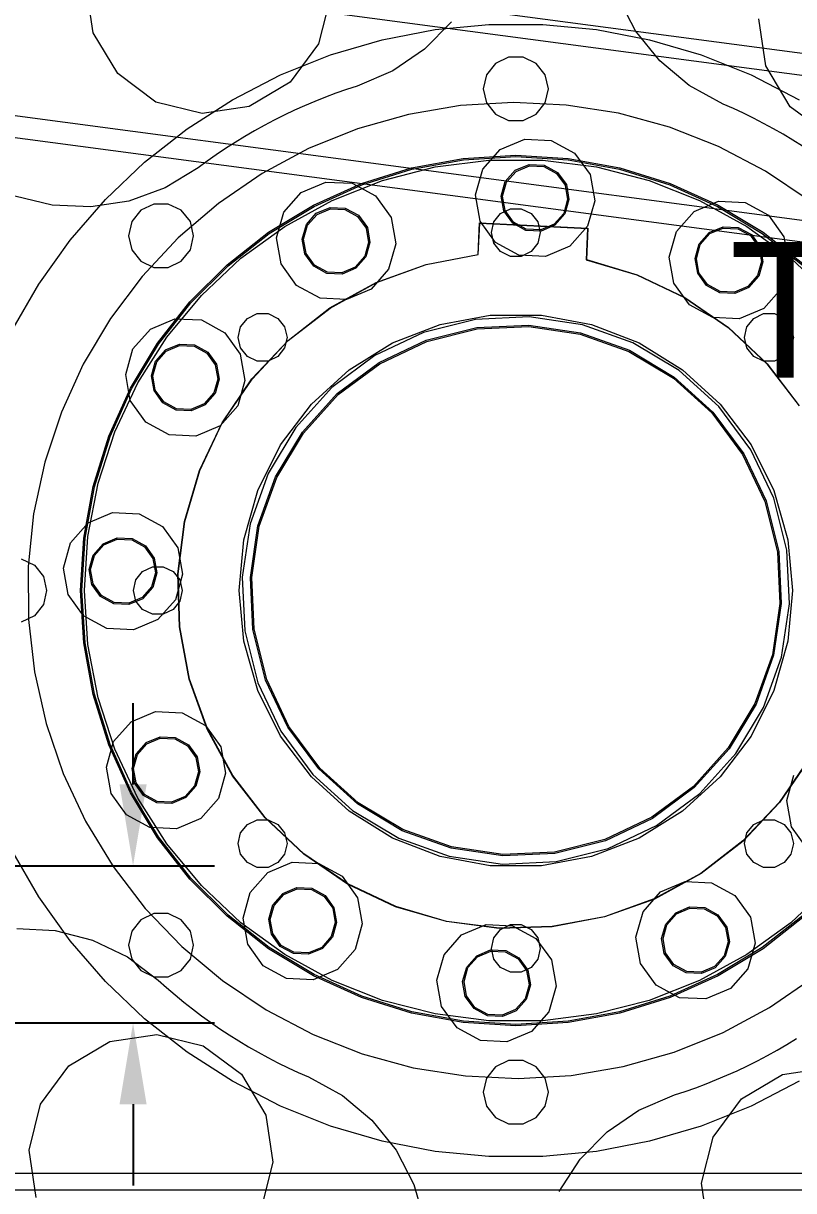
# Model space of a CAD drawing. Header units: millimetres. Extents: x -191664 to 191490, y -197311 to 10263.
# Drawn here: x 1318.4 to 1602.4, y -183986.3 to -183555.8 of the extents above; entities that cross this region are included whole.
import ezdxf

# ---------------------------------------------------------------- set-up
doc = ezdxf.new("R2010")
doc.units = ezdxf.units.MM
doc.layers.add('R15_COTAS_TRANSPORTE_P', color=1, linetype='Continuous', lineweight=0)
doc.layers.add('R15_PRENSA_RECEPCION_P', color=2, linetype='Continuous', lineweight=0)
doc.dimstyles.new('PLANTA_20', dxfattribs={"dimtxt": 50, "dimasz": 30, "dimexe": 30, "dimexo": 16, "dimgap": 20, "dimtad": 1, "dimtih": 1, "dimtoh": 1, "dimdec": 1, "dimzin": 0, "dimdsep": 46, "dimcen": 0.09, "dimadec": 0, "dimazin": 0, "dimtfac": 1, "dimtdec": 4, "dimtofl": 0, "dimtmove": 0, "dimatfit": 3, "dimfxl": 1, "dimtolj": 1, "dimtzin": 0, "dimarcsym": 0})

# ---------------------------------------------------------------- blocks, each defined once
blk = doc.blocks.new('*D129')
at = {"layer": 'Defpoints', "color": 0, "transparency": 16777216}
for p in [(1078.88, -183866.52), (1078.88, -183924.48), (1358.88, -183924.48)]:
    blk.add_point(p, dxfattribs=at)
at = {"layer": 'R15_COTAS_TRANSPORTE_P', "color": 0, "lineweight": -2, "transparency": 16777216}
for p, q in [((1358.88, -183836.52), (1358.88, -183806.52)), ((1094.88, -183866.52), (1388.88, -183866.52)), ((1094.88, -183924.48), (1388.88, -183924.48)), ((1358.88, -183954.48), (1358.88, -183984.48))]:
    blk.add_line(p, q, dxfattribs=at)
at = {"layer": 'R15_COTAS_TRANSPORTE_P', "color": 0, "transparency": 16777216}
for points in [[(1353.88, -183836.52), (1363.88, -183836.52), (1358.88, -183866.52)], [(1353.88, -183954.48), (1363.88, -183954.48), (1358.88, -183924.48)]]:
    blk.add_solid(points, dxfattribs=at)
blk = doc.blocks.new('*D133')
at = {"layer": 'Defpoints', "color": 0, "transparency": 16777216}
for p in [(439.69, -194147.98), (217.89, -194406.09), (-500, -194490), (-500, -194490), (500, -194490)]:
    blk.add_point(p, dxfattribs=at)
at = {"layer": 'R15_COTAS_TRANSPORTE_P', "color": 0, "lineweight": -2, "transparency": 16777216}
blk.add_arc((-500, -194490), 722.77, 2.37834, 17.62166, dxfattribs=at)
at = {"layer": 'R15_COTAS_TRANSPORTE_P', "color": 0, "transparency": 16777216}
for points in [[(184.12, -194272.81), (193.59, -194269.58), (179.18, -194242.8)], [(227.15, -194459.9), (217.15, -194460.11), (222.77, -194490)]]:
    blk.add_solid(points, dxfattribs=at)

msp = doc.modelspace()

# ---------------------------------------------------------------- linework, layer by layer
at = {"layer": 'R15_PRENSA_RECEPCION_P', "color": 9, "true_color": 0xb9c3c2}
for p, q in [((2495, -183685.05), (748.69, -183453.22)), ((2493.95, -183692.98), (747.64, -183461.15)), ((1344.2, -183559.34), (1341.63, -183541.97)), ((1544.15, -183558.57), (1537.58, -183545.97)), ((1431.52, -183546.39), (1427.25, -183563.42)), ((1592.16, -183571.52), (1589.58, -183554.15)), ((1450.73, -183561.89), (1470.26, -183558.13)), ((1476.3, -183555.24), (1466.35, -183565.39)), ((1470.26, -183558.13), (1490.06, -183556.24)), ((1490.06, -183556.24), (1509.94, -183556.24)), ((1509.94, -183556.24), (1529.74, -183558.13)), ((1529.74, -183558.13), (1549.27, -183561.89)), ((1553.06, -183569.65), (1544.15, -183558.57)), ((1353.23, -183574.4), (1344.2, -183559.34)), ((1431.64, -183567.49), (1450.73, -183561.89)), ((1549.27, -183561.89), (1568.36, -183567.49)), ((1413.18, -183574.89), (1431.64, -183567.49)), ((1427.25, -183563.42), (1416.79, -183577.52)), ((1466.35, -183565.39), (1454.61, -183573.4)), ((1568.36, -183567.49), (1586.82, -183574.89)), ((1492.52, -183570.62), (1489.19, -183574.79)), ((1497.33, -183568.3), (1492.52, -183570.62)), ((1502.67, -183568.3), (1497.33, -183568.3)), ((1507.48, -183570.62), (1502.67, -183568.3)), ((1510.81, -183574.79), (1507.48, -183570.62)), ((1563.95, -183578.77), (1553.06, -183569.65)), ((1601.18, -183586.58), (1592.16, -183571.52)), ((1367.33, -183584.86), (1353.23, -183574.4)), ((1395.5, -183584), (1413.18, -183574.89)), ((1454.61, -183573.4), (1441.53, -183578.97)), ((1489.19, -183574.79), (1488, -183580)), ((1512, -183580), (1510.81, -183574.79)), ((1586.82, -183574.89), (1604.5, -183584)), ((1416.79, -183577.52), (1401.73, -183586.55)), ((1437.59, -183580.26), (1433.68, -183581.62)), ((1441.53, -183578.97), (1437.59, -183580.26)), ((1488, -183580), (1489.19, -183585.21)), ((1510.81, -183585.21), (1512, -183580)), ((1576.42, -183585.6), (1563.95, -183578.77)), ((1384.37, -183589.12), (1367.33, -183584.86)), ((1378.77, -183594.75), (1395.5, -183584)), ((1425.95, -183584.61), (1422.14, -183586.22)), ((1429.8, -183583.07), (1425.95, -183584.61)), ((1433.68, -183581.62), (1429.8, -183583.07)), ((1401.73, -183586.55), (1384.37, -183589.12)), ((1418.35, -183587.92), (1414.61, -183589.69)), ((1422.14, -183586.22), (1418.35, -183587.92)), ((1479.63, -183586.16), (1460.41, -183589.41)), ((1499.09, -183585), (1479.63, -183586.16)), ((1489.19, -183585.21), (1492.52, -183589.38)), ((1518.55, -183585.96), (1499.09, -183585)), ((1507.48, -183589.38), (1510.81, -183585.21)), ((1537.8, -183589.01), (1518.55, -183585.96)), ((1556.61, -183594.13), (1537.8, -183589.01)), ((1580.21, -183587.26), (1576.42, -183585.6)), ((1583.97, -183589.01), (1580.21, -183587.26)), ((1587.69, -183590.83), (1583.97, -183589.01)), ((1615.28, -183597.04), (1601.18, -183586.58)), ((1407.24, -183593.48), (1403.61, -183595.49)), ((1410.9, -183591.54), (1407.24, -183593.48)), ((1414.61, -183589.69), (1410.9, -183591.54)), ((1460.41, -183589.41), (1441.66, -183594.72)), ((1492.52, -183589.38), (1497.33, -183591.7)), ((1497.33, -183591.7), (1502.67, -183591.7)), ((1502.67, -183591.7), (1507.48, -183589.38)), ((1591.37, -183592.73), (1587.69, -183590.83)), ((1595.01, -183594.71), (1591.37, -183592.73)), ((1363.13, -183607.05), (1378.77, -183594.75)), ((1400.03, -183597.57), (1396.5, -183599.73)), ((1403.61, -183595.49), (1400.03, -183597.57)), ((1441.66, -183594.72), (1423.59, -183602.02)), ((1574.75, -183601.25), (1556.61, -183594.13)), ((1598.61, -183596.77), (1595.01, -183594.71)), ((1602.16, -183598.9), (1598.61, -183596.77)), ((1393.01, -183601.97), (1389.57, -183604.28)), ((1396.5, -183599.73), (1393.01, -183601.97)), ((1423.59, -183602.02), (1406.42, -183611.24)), ((1494.26, -183602.32), (1503.28, -183598.51)), ((1503.28, -183598.51), (1513.06, -183598.99)), ((1513.06, -183598.99), (1521.66, -183603.67)), ((1592.02, -183610.3), (1574.75, -183601.25)), ((1605.67, -183601.11), (1602.16, -183598.9)), ((1389.57, -183604.28), (1386.18, -183606.66)), ((1461.59, -183609.16), (1480.65, -183605.67)), ((1461.71, -183609.65), (1480.71, -183606.17)), ((1470.21, -183608.82), (1490.02, -183606.31)), ((1480.65, -183605.67), (1500, -183604.5)), ((1480.71, -183606.17), (1500, -183605)), ((1487.79, -183609.67), (1494.26, -183602.32)), ((1490.02, -183606.31), (1509.98, -183606.31)), ((1500, -183604.5), (1519.35, -183605.67)), ((1500, -183605), (1519.29, -183606.17)), ((1509.98, -183606.31), (1529.79, -183608.82)), ((1519.29, -183606.17), (1538.29, -183609.65)), ((1519.35, -183605.67), (1538.41, -183609.16)), ((1521.66, -183603.67), (1527.38, -183611.61)), ((1348.74, -183620.77), (1363.13, -183607.05)), ((1382.84, -183609.12), (1370.7, -183616.5)), ((1386.18, -183606.66), (1382.84, -183609.12)), ((1443.09, -183614.93), (1461.59, -183609.16)), ((1443.26, -183615.4), (1461.71, -183609.65)), ((1450.87, -183613.78), (1470.21, -183608.82)), ((1485.14, -183619.1), (1487.79, -183609.67)), ((1496.13, -183614.21), (1499.81, -183610.03)), ((1496.57, -183614.44), (1500.1, -183610.44)), ((1499.81, -183610.03), (1504.93, -183607.87)), ((1500.1, -183610.44), (1505.02, -183608.36)), ((1504.93, -183607.87), (1510.49, -183608.14)), ((1505.02, -183608.36), (1510.36, -183608.62)), ((1510.36, -183608.62), (1515.05, -183611.17)), ((1510.49, -183608.14), (1515.38, -183610.8)), ((1529.79, -183608.82), (1549.13, -183613.78)), ((1538.29, -183609.65), (1556.74, -183615.4)), ((1538.41, -183609.16), (1556.91, -183614.93)), ((1608.2, -183621.15), (1592.02, -183610.3)), ((1406.42, -183611.24), (1390.34, -183622.26)), ((1420.89, -183618.17), (1429.91, -183614.36)), ((1425.41, -183622.88), (1443.09, -183614.93)), ((1429.91, -183614.36), (1439.69, -183614.84)), ((1432.3, -183621.13), (1450.87, -183613.78)), ((1439.69, -183614.84), (1448.29, -183619.51)), ((1494.63, -183619.56), (1496.13, -183614.21)), ((1495.13, -183619.59), (1496.57, -183614.44)), ((1515.05, -183611.17), (1518.17, -183615.5)), ((1515.38, -183610.8), (1518.63, -183615.31)), ((1527.38, -183611.61), (1529.09, -183621.25)), ((1549.13, -183613.78), (1567.7, -183621.13)), ((1556.91, -183614.93), (1574.59, -183622.88)), ((1370.7, -183616.5), (1357.35, -183621.38)), ((1414.42, -183625.51), (1420.89, -183618.17)), ((1425.64, -183623.33), (1443.26, -183615.4)), ((1486.85, -183628.74), (1485.14, -183619.1)), ((1518.17, -183615.5), (1519.1, -183620.76)), ((1518.63, -183615.31), (1519.6, -183620.79)), ((1556.74, -183615.4), (1574.36, -183623.33)), ((1329.1, -183622.94), (1315.3, -183619.58)), ((1343.3, -183623.55), (1329.1, -183622.94)), ((1335.71, -183635.8), (1348.74, -183620.77)), ((1357.35, -183621.38), (1343.3, -183623.55)), ((1366.51, -183622.49), (1361.7, -183624.8)), ((1371.86, -183622.49), (1366.51, -183622.49)), ((1376.67, -183624.8), (1371.86, -183622.49)), ((1390.34, -183622.26), (1375.55, -183634.95)), ((1408.83, -183632.91), (1425.41, -183622.88)), ((1409.11, -183633.32), (1425.64, -183623.33)), ((1414.8, -183630.75), (1432.3, -183621.13)), ((1448.29, -183619.51), (1454.01, -183627.46)), ((1495.6, -183625.04), (1494.63, -183619.56)), ((1496.06, -183624.84), (1495.13, -183619.59)), ((1519.1, -183620.76), (1517.66, -183625.91)), ((1519.6, -183620.79), (1518.1, -183626.14)), ((1529.09, -183621.25), (1526.44, -183630.68)), ((1565.72, -183625.28), (1574.74, -183621.47)), ((1567.7, -183621.13), (1585.2, -183630.75)), ((1574.36, -183623.33), (1590.89, -183633.32)), ((1574.59, -183622.88), (1591.17, -183632.91)), ((1574.74, -183621.47), (1584.52, -183621.95)), ((1584.52, -183621.95), (1593.12, -183626.63)), ((1361.7, -183624.8), (1358.37, -183628.98)), ((1380, -183628.98), (1376.67, -183624.8)), ((1411.78, -183634.94), (1414.42, -183625.51)), ((1422.77, -183630.05), (1426.44, -183625.88)), ((1423.21, -183630.29), (1426.74, -183626.28)), ((1426.44, -183625.88), (1431.57, -183623.71)), ((1426.74, -183626.28), (1431.66, -183624.2)), ((1431.57, -183623.71), (1437.13, -183623.98)), ((1431.66, -183624.2), (1436.99, -183624.47)), ((1436.99, -183624.47), (1441.68, -183627.02)), ((1437.13, -183623.98), (1442.01, -183626.64)), ((1441.68, -183627.02), (1444.8, -183631.35)), ((1442.01, -183626.64), (1445.26, -183631.16)), ((1454.01, -183627.46), (1455.72, -183637.1)), ((1491.89, -183629.1), (1494.39, -183625.96)), ((1494.39, -183625.96), (1498, -183624.23)), ((1498.85, -183629.55), (1495.6, -183625.04)), ((1499.18, -183629.18), (1496.06, -183624.84)), ((1498, -183624.23), (1502, -183624.23)), ((1502, -183624.23), (1505.61, -183625.96)), ((1505.61, -183625.96), (1508.11, -183629.1)), ((1517.66, -183625.91), (1514.13, -183629.91)), ((1518.1, -183626.14), (1514.42, -183630.32)), ((1559.25, -183632.63), (1565.72, -183625.28)), ((1593.12, -183626.63), (1598.84, -183634.57)), ((1358.37, -183628.98), (1357.19, -183634.19)), ((1381.19, -183634.19), (1380, -183628.98)), ((1398.65, -183642.49), (1414.8, -183630.75)), ((1421.26, -183635.41), (1422.77, -183630.05)), ((1421.76, -183635.43), (1423.21, -183630.29)), ((1444.8, -183631.35), (1445.73, -183636.61)), ((1445.26, -183631.16), (1446.23, -183636.63)), ((1486.07, -183641.03), (1486.64, -183629.43)), ((1486.16, -183641.12), (1486.73, -183629.54)), ((1486.64, -183629.43), (1526.59, -183631.39)), ((1486.73, -183629.54), (1526.48, -183631.49)), ((1492.57, -183636.68), (1486.85, -183628.74)), ((1491, -183633), (1491.89, -183629.1)), ((1503.74, -183632.21), (1498.85, -183629.55)), ((1503.87, -183631.73), (1499.18, -183629.18)), ((1509.3, -183632.48), (1503.74, -183632.21)), ((1509.21, -183631.99), (1503.87, -183631.73)), ((1508.11, -183629.1), (1509, -183633)), ((1514.13, -183629.91), (1509.21, -183631.99)), ((1514.42, -183630.32), (1509.3, -183632.48)), ((1526.44, -183630.68), (1519.97, -183638.03)), ((1526.48, -183631.49), (1525.91, -183643.07)), ((1526.59, -183631.39), (1526.02, -183642.99)), ((1571.27, -183632.99), (1576.39, -183630.83)), ((1571.56, -183633.4), (1576.48, -183631.32)), ((1576.39, -183630.83), (1581.95, -183631.1)), ((1576.48, -183631.32), (1581.82, -183631.58)), ((1581.82, -183631.58), (1586.51, -183634.13)), ((1581.95, -183631.1), (1586.84, -183633.76)), ((1585.2, -183630.75), (1601.35, -183642.49)), ((1324.18, -183652.01), (1335.71, -183635.8)), ((1357.19, -183634.19), (1358.37, -183639.39)), ((1375.55, -183634.95), (1362.22, -183649.17)), ((1380, -183639.39), (1381.19, -183634.19)), ((1393.57, -183644.86), (1408.83, -183632.91)), ((1393.9, -183645.24), (1409.11, -183633.32)), ((1413.48, -183644.58), (1411.78, -183634.94)), ((1422.23, -183640.88), (1421.26, -183635.41)), ((1422.69, -183640.69), (1421.76, -183635.43)), ((1491.89, -183636.9), (1491, -183633)), ((1509, -183633), (1508.11, -183636.9)), ((1556.6, -183642.06), (1559.25, -183632.63)), ((1567.59, -183637.17), (1571.27, -183632.99)), ((1568.03, -183637.4), (1571.56, -183633.4)), ((1586.51, -183634.13), (1589.63, -183638.47)), ((1586.84, -183633.76), (1590.09, -183638.27)), ((1590.89, -183633.32), (1606.1, -183645.24)), ((1591.17, -183632.91), (1606.43, -183644.86)), ((1598.84, -183634.57), (1600.55, -183644.21)), ((1358.37, -183639.39), (1361.7, -183643.57)), ((1376.67, -183643.57), (1380, -183639.39)), ((1425.82, -183645.02), (1422.69, -183640.69)), ((1445.73, -183636.61), (1444.29, -183641.75)), ((1446.23, -183636.63), (1444.73, -183641.99)), ((1455.72, -183637.1), (1453.08, -183646.53)), ((1494.39, -183640.04), (1491.89, -183636.9)), ((1501.17, -183641.36), (1492.57, -183636.68)), ((1498, -183641.77), (1494.39, -183640.04)), ((1505.61, -183640.04), (1502, -183641.77)), ((1508.11, -183636.9), (1505.61, -183640.04)), ((1519.97, -183638.03), (1510.95, -183641.84)), ((1566.09, -183642.52), (1567.59, -183637.17)), ((1566.59, -183642.55), (1568.03, -183637.4)), ((1589.63, -183638.47), (1590.56, -183643.72)), ((1590.09, -183638.27), (1591.06, -183643.75)), ((1361.7, -183643.57), (1366.51, -183645.88)), ((1371.86, -183645.88), (1376.67, -183643.57)), ((1379.86, -183658.57), (1393.57, -183644.86)), ((1384.09, -183656.16), (1398.65, -183642.49)), ((1419.2, -183652.53), (1413.48, -183644.58)), ((1425.49, -183645.4), (1422.23, -183640.88)), ((1430.51, -183647.57), (1425.82, -183645.02)), ((1444.29, -183641.75), (1440.76, -183645.76)), ((1444.73, -183641.99), (1441.05, -183646.16)), ((1448.54, -183651.36), (1466.9, -183644.72)), ((1448.64, -183651.42), (1467, -183644.8)), ((1466.9, -183644.72), (1486.07, -183641.03)), ((1467, -183644.8), (1486.16, -183641.12)), ((1502, -183641.77), (1498, -183641.77)), ((1510.95, -183641.84), (1501.17, -183641.36)), ((1525.91, -183643.07), (1544.63, -183648.61)), ((1526.02, -183642.99), (1544.73, -183648.55)), ((1558.31, -183651.7), (1556.6, -183642.06)), ((1567.06, -183648), (1566.09, -183642.52)), ((1567.52, -183647.8), (1566.59, -183642.55)), ((1590.56, -183643.72), (1589.12, -183648.87)), ((1591.06, -183643.75), (1589.56, -183649.1)), ((1600.55, -183644.21), (1597.9, -183653.64)), ((1601.35, -183642.49), (1615.91, -183656.16)), ((1362.22, -183649.17), (1350.5, -183664.74)), ((1366.51, -183645.88), (1371.86, -183645.88)), ((1380.24, -183658.9), (1393.9, -183645.24)), ((1430.37, -183648.06), (1425.49, -183645.4)), ((1435.93, -183648.33), (1430.37, -183648.06)), ((1435.84, -183647.84), (1430.51, -183647.57)), ((1440.76, -183645.76), (1435.84, -183647.84)), ((1441.05, -183646.16), (1435.93, -183648.33)), ((1453.08, -183646.53), (1446.61, -183653.87)), ((1544.63, -183648.61), (1562.24, -183657)), ((1544.73, -183648.55), (1562.35, -183656.95)), ((1570.31, -183652.51), (1567.06, -183648)), ((1570.64, -183652.14), (1567.52, -183647.8)), ((1589.12, -183648.87), (1585.59, -183652.87)), ((1589.56, -183649.1), (1585.88, -183653.28)), ((1314.23, -183669.23), (1324.18, -183652.01)), ((1427.81, -183657.2), (1419.2, -183652.53)), ((1431.44, -183660.78), (1448.54, -183651.36)), ((1431.54, -183660.83), (1448.64, -183651.42)), ((1564.03, -183659.64), (1558.31, -183651.7)), ((1575.2, -183655.17), (1570.31, -183652.51)), ((1575.33, -183654.69), (1570.64, -183652.14)), ((1585.59, -183652.87), (1580.67, -183654.95)), ((1585.88, -183653.28), (1580.75, -183655.44)), ((1597.9, -183653.64), (1591.43, -183660.99)), ((1371.37, -183671.54), (1384.09, -183656.16)), ((1437.59, -183657.68), (1427.81, -183657.2)), ((1446.61, -183653.87), (1437.59, -183657.68)), ((1562.24, -183657), (1578.34, -183668.04)), ((1562.35, -183656.95), (1578.44, -183668)), ((1580.75, -183655.44), (1575.2, -183655.17)), ((1580.67, -183654.95), (1575.33, -183654.69)), ((1367.91, -183673.83), (1379.86, -183658.57)), ((1368.32, -183674.11), (1380.24, -183658.9)), ((1416.02, -183672.75), (1431.44, -183660.78)), ((1416.12, -183672.79), (1431.54, -183660.83)), ((1572.63, -183664.32), (1564.03, -183659.64)), ((1591.43, -183660.99), (1582.41, -183664.8)), ((1350.5, -183664.74), (1340.54, -183681.5)), ((1365.28, -183668.57), (1374.3, -183664.76)), ((1374.3, -183664.76), (1384.08, -183665.24)), ((1384.08, -183665.24), (1392.68, -183669.92)), ((1398.55, -183667.76), (1401.05, -183664.63)), ((1401.05, -183664.63), (1404.66, -183662.89)), ((1404.66, -183662.89), (1408.66, -183662.89)), ((1408.66, -183662.89), (1412.27, -183664.63)), ((1412.27, -183664.63), (1414.77, -183667.76)), ((1485.18, -183665.09), (1465.97, -183669.9)), ((1472.09, -183666.89), (1490.59, -183663.44)), ((1504.96, -183664.12), (1485.18, -183665.09)), ((1490.59, -183663.44), (1509.41, -183663.44)), ((1524.54, -183667.03), (1504.96, -183664.12)), ((1509.41, -183663.44), (1527.91, -183666.89)), ((1582.41, -183664.8), (1572.63, -183664.32)), ((1585.23, -183667.76), (1587.73, -183664.63)), ((1587.73, -183664.63), (1591.34, -183662.89)), ((1591.34, -183662.89), (1595.34, -183662.89)), ((1595.34, -183662.89), (1598.95, -183664.63)), ((1598.95, -183664.63), (1601.45, -183667.76)), ((1358.81, -183675.92), (1365.28, -183668.57)), ((1392.68, -183669.92), (1398.4, -183677.86)), ((1397.66, -183671.66), (1398.55, -183667.76)), ((1414.77, -183667.76), (1415.66, -183671.66)), ((1465.97, -183669.9), (1448.08, -183678.37)), ((1454.53, -183673.69), (1472.09, -183666.89)), ((1466.98, -183672.73), (1485.62, -183668.06)), ((1467.15, -183673.2), (1485.69, -183668.56)), ((1485.62, -183668.06), (1504.81, -183667.12)), ((1485.69, -183668.56), (1504.78, -183667.62)), ((1504.78, -183667.62), (1523.69, -183670.42)), ((1504.81, -183667.12), (1523.81, -183669.94)), ((1523.69, -183670.42), (1541.69, -183676.86)), ((1523.81, -183669.94), (1541.9, -183676.41)), ((1543.18, -183673.7), (1524.54, -183667.03)), ((1527.91, -183666.89), (1545.47, -183673.69)), ((1578.34, -183668.04), (1592.51, -183681.46)), ((1578.44, -183668), (1592.62, -183681.43)), ((1584.34, -183671.66), (1585.23, -183667.76)), ((1601.45, -183667.76), (1602.34, -183671.66)), ((1357.88, -183690.41), (1367.91, -183673.83)), ((1358.33, -183690.64), (1368.32, -183674.11)), ((1360.67, -183688.4), (1371.37, -183671.54)), ((1370.83, -183676.28), (1375.95, -183674.12)), ((1371.12, -183676.69), (1376.04, -183674.61)), ((1375.95, -183674.12), (1381.51, -183674.39)), ((1376.04, -183674.61), (1381.38, -183674.87)), ((1381.38, -183674.87), (1386.07, -183677.42)), ((1381.51, -183674.39), (1386.4, -183677.05)), ((1398.55, -183675.57), (1397.66, -183671.66)), ((1402.66, -183686.98), (1416.02, -183672.75)), ((1402.76, -183687.01), (1416.12, -183672.79)), ((1415.66, -183671.66), (1414.77, -183675.57)), ((1438.53, -183683.6), (1454.53, -183673.69)), ((1449.62, -183680.94), (1466.98, -183672.73)), ((1449.87, -183681.37), (1467.15, -183673.2)), ((1560.17, -183683.88), (1543.18, -183673.7)), ((1545.47, -183673.69), (1561.47, -183683.6)), ((1585.23, -183675.57), (1584.34, -183671.66)), ((1602.34, -183671.66), (1601.45, -183675.57)), ((1356.16, -183685.35), (1358.81, -183675.92)), ((1367.15, -183680.46), (1370.83, -183676.28)), ((1367.59, -183680.69), (1371.12, -183676.69)), ((1386.07, -183677.42), (1389.19, -183681.76)), ((1386.4, -183677.05), (1389.65, -183681.56)), ((1398.4, -183677.86), (1400.11, -183687.51)), ((1401.05, -183678.7), (1398.55, -183675.57)), ((1404.66, -183680.44), (1401.05, -183678.7)), ((1412.27, -183678.7), (1408.66, -183680.44)), ((1414.77, -183675.57), (1412.27, -183678.7)), ((1448.08, -183678.37), (1432.17, -183690.16)), ((1541.69, -183676.86), (1558.08, -183686.69)), ((1541.9, -183676.41), (1558.38, -183686.29)), ((1587.73, -183678.7), (1585.23, -183675.57)), ((1591.34, -183680.44), (1587.73, -183678.7)), ((1598.95, -183678.7), (1595.34, -183680.44)), ((1601.45, -183675.57), (1598.95, -183678.7)), ((1340.54, -183681.5), (1332.45, -183699.23)), ((1365.65, -183685.81), (1367.15, -183680.46)), ((1366.15, -183685.84), (1367.59, -183680.69)), ((1389.19, -183681.76), (1390.12, -183687.01)), ((1389.65, -183681.56), (1390.62, -183687.04)), ((1408.66, -183680.44), (1404.66, -183680.44)), ((1424.62, -183696.28), (1438.53, -183683.6)), ((1434.19, -183692.39), (1449.62, -183680.94)), ((1434.52, -183692.76), (1449.87, -183681.37)), ((1574.84, -183697.17), (1560.17, -183683.88)), ((1561.47, -183683.6), (1575.38, -183696.28)), ((1595.34, -183680.44), (1591.34, -183680.44)), ((1592.51, -183681.46), (1604.42, -183696.92)), ((1592.62, -183681.43), (1604.52, -183696.9)), ((1357.87, -183694.99), (1356.16, -183685.35)), ((1366.62, -183691.29), (1365.65, -183685.81)), ((1367.08, -183691.1), (1366.15, -183685.84)), ((1390.12, -183687.01), (1388.68, -183692.16)), ((1390.62, -183687.04), (1389.12, -183692.4)), ((1391.68, -183703.12), (1402.66, -183686.98)), ((1391.78, -183703.15), (1402.76, -183687.01)), ((1400.11, -183687.51), (1397.46, -183696.93)), ((1558.08, -183686.69), (1572.24, -183699.52)), ((1558.38, -183686.29), (1572.61, -183699.19)), ((1349.93, -183708.09), (1357.88, -183690.41)), ((1350.4, -183708.26), (1358.33, -183690.64)), ((1352.17, -183706.47), (1360.67, -183688.4)), ((1369.87, -183695.8), (1366.62, -183691.29)), ((1370.2, -183695.43), (1367.08, -183691.1)), ((1388.68, -183692.16), (1385.15, -183696.16)), ((1389.12, -183692.4), (1385.44, -183696.57)), ((1432.17, -183690.16), (1418.88, -183704.83)), ((1421.29, -183706.62), (1434.19, -183692.39)), ((1363.59, -183702.93), (1357.87, -183694.99)), ((1374.76, -183698.46), (1369.87, -183695.8)), ((1374.89, -183697.98), (1370.2, -183695.43)), ((1385.15, -183696.16), (1380.23, -183698.24)), ((1385.44, -183696.57), (1380.32, -183698.73)), ((1413.28, -183711.3), (1424.62, -183696.28)), ((1421.69, -183706.92), (1434.52, -183692.76)), ((1575.38, -183696.28), (1586.72, -183711.3)), ((1332.45, -183699.23), (1326.32, -183717.73)), ((1380.32, -183698.73), (1374.76, -183698.46)), ((1380.23, -183698.24), (1374.89, -183697.98)), ((1397.46, -183696.93), (1390.99, -183704.28)), ((1572.24, -183699.52), (1583.63, -183714.87)), ((1572.61, -183699.19), (1584.06, -183714.62)), ((1586.63, -183713.08), (1574.84, -183697.17)), ((1372.19, -183707.61), (1363.59, -183702.93)), ((1390.99, -183704.28), (1381.97, -183708.09)), ((1383.35, -183720.78), (1391.68, -183703.12)), ((1383.45, -183720.79), (1391.78, -183703.15)), ((1418.88, -183704.83), (1408.7, -183721.82)), ((1344.16, -183726.59), (1349.93, -183708.09)), ((1344.65, -183726.71), (1350.4, -183708.26)), ((1346, -183725.46), (1352.17, -183706.47)), ((1381.97, -183708.09), (1372.19, -183707.61)), ((1411.41, -183723.1), (1421.29, -183706.62)), ((1411.86, -183723.31), (1421.69, -183706.92)), ((1404.89, -183728.15), (1413.28, -183711.3)), ((1595.1, -183730.97), (1586.63, -183713.08)), ((1586.72, -183711.3), (1595.11, -183728.15)), ((1326.32, -183717.73), (1322.23, -183736.78)), ((1583.63, -183714.87), (1591.8, -183732.15)), ((1584.06, -183714.62), (1592.27, -183731.98)), ((1377.88, -183739.52), (1383.35, -183720.78)), ((1377.98, -183739.53), (1383.45, -183720.79)), ((1408.7, -183721.82), (1402.03, -183740.46)), ((1340.67, -183745.65), (1344.16, -183726.59)), ((1341.17, -183745.71), (1344.65, -183726.71)), ((1342.25, -183745.07), (1346, -183725.46)), ((1404.94, -183741.19), (1411.41, -183723.1)), ((1405.42, -183741.31), (1411.86, -183723.31)), ((1399.74, -183746.26), (1404.89, -183728.15)), ((1599.91, -183750.18), (1595.1, -183730.97)), ((1595.11, -183728.15), (1600.26, -183746.26)), ((1591.8, -183732.15), (1596.44, -183750.69)), ((1592.27, -183731.98), (1596.94, -183750.62)), ((1322.23, -183736.78), (1320.22, -183756.17)), ((1342.32, -183740.03), (1351.34, -183736.22)), ((1351.34, -183736.22), (1361.12, -183736.7)), ((1361.12, -183736.7), (1369.72, -183741.38)), ((1375.4, -183758.88), (1377.88, -183739.52)), ((1375.5, -183758.88), (1377.98, -183739.53)), ((1335.85, -183747.38), (1342.32, -183740.03)), ((1369.72, -183741.38), (1375.44, -183749.32)), ((1402.03, -183740.46), (1399.12, -183760.04)), ((1402.12, -183760.19), (1404.94, -183741.19)), ((1402.62, -183760.22), (1405.42, -183741.31)), ((1333.2, -183756.81), (1335.85, -183747.38)), ((1339.5, -183765), (1340.67, -183745.65)), ((1340, -183765), (1341.17, -183745.71)), ((1341, -183765), (1342.25, -183745.07)), ((1344.19, -183751.92), (1347.87, -183747.74)), ((1344.63, -183752.15), (1348.16, -183748.15)), ((1347.87, -183747.74), (1352.99, -183745.58)), ((1348.16, -183748.15), (1353.08, -183746.07)), ((1352.99, -183745.58), (1358.55, -183745.85)), ((1353.08, -183746.07), (1358.42, -183746.33)), ((1358.42, -183746.33), (1363.11, -183748.88)), ((1358.55, -183745.85), (1363.44, -183748.51)), ((1398, -183765), (1399.74, -183746.26)), ((1600.26, -183746.26), (1602, -183765)), ((1342.69, -183757.27), (1344.19, -183751.92)), ((1343.19, -183757.3), (1344.63, -183752.15)), ((1363.11, -183748.88), (1366.23, -183753.22)), ((1363.44, -183748.51), (1366.69, -183753.02)), ((1375.44, -183749.32), (1377.15, -183758.96)), ((1596.44, -183750.69), (1597.38, -183769.78)), ((1596.94, -183750.62), (1597.88, -183769.81)), ((1600.88, -183769.96), (1599.91, -183750.18)), ((1317.67, -183753.3), (1322.48, -183755.62)), ((1320.22, -183756.17), (1320.32, -183775.66)), ((1322.48, -183755.62), (1325.81, -183759.79)), ((1334.91, -183766.45), (1333.2, -183756.81)), ((1362.39, -183757.96), (1366, -183756.23)), ((1366, -183756.23), (1370, -183756.23)), ((1366.23, -183753.22), (1367.16, -183758.47)), ((1366.69, -183753.02), (1367.66, -183758.5)), ((1370, -183756.23), (1373.61, -183757.96)), ((1325.81, -183759.79), (1327, -183765)), ((1343.66, -183762.75), (1342.69, -183757.27)), ((1344.12, -183762.56), (1343.19, -183757.3)), ((1359, -183765), (1359.89, -183761.1)), ((1359.89, -183761.1), (1362.39, -183757.96)), ((1367.16, -183758.47), (1365.72, -183763.62)), ((1367.66, -183758.5), (1366.16, -183763.85)), ((1373.61, -183757.96), (1376.11, -183761.1)), ((1377.15, -183758.96), (1374.5, -183768.39)), ((1375.98, -183778.45), (1375.4, -183758.88)), ((1376.08, -183778.44), (1375.5, -183758.88)), ((1376.11, -183761.1), (1377, -183765)), ((1399.12, -183760.04), (1400.09, -183779.82)), ((1403.06, -183779.38), (1402.12, -183760.19)), ((1403.56, -183779.31), (1402.62, -183760.22)), ((1327, -183765), (1325.81, -183770.21)), ((1340.67, -183784.35), (1339.5, -183765)), ((1341.17, -183784.29), (1340, -183765)), ((1342.25, -183784.93), (1341, -183765)), ((1346.91, -183767.26), (1343.66, -183762.75)), ((1347.24, -183766.89), (1344.12, -183762.56)), ((1359.89, -183768.9), (1359, -183765)), ((1365.72, -183763.62), (1362.19, -183767.62)), ((1366.16, -183763.85), (1362.48, -183768.03)), ((1377, -183765), (1376.11, -183768.9)), ((1399.74, -183783.74), (1398, -183765)), ((1602, -183765), (1600.26, -183783.74)), ((1340.63, -183774.39), (1334.91, -183766.45)), ((1351.8, -183769.92), (1346.91, -183767.26)), ((1351.93, -183769.44), (1347.24, -183766.89)), ((1357.35, -183770.19), (1351.8, -183769.92)), ((1357.27, -183769.7), (1351.93, -183769.44)), ((1362.19, -183767.62), (1357.27, -183769.7)), ((1362.48, -183768.03), (1357.35, -183770.19)), ((1362.39, -183772.04), (1359.89, -183768.9)), ((1374.5, -183768.39), (1368.03, -183775.74)), ((1376.11, -183768.9), (1373.61, -183772.04)), ((1597.38, -183769.78), (1594.58, -183788.69)), ((1597.88, -183769.81), (1595.06, -183788.81)), ((1597.97, -183789.54), (1600.88, -183769.96)), ((1325.81, -183770.21), (1322.48, -183774.38)), ((1366, -183773.77), (1362.39, -183772.04)), ((1370, -183773.77), (1366, -183773.77)), ((1373.61, -183772.04), (1370, -183773.77)), ((1322.48, -183774.38), (1317.67, -183776.7)), ((1320.32, -183775.66), (1322.52, -183795.02)), ((1349.23, -183779.07), (1340.63, -183774.39)), ((1368.03, -183775.74), (1359.01, -183779.55)), ((1379.61, -183797.68), (1375.98, -183778.45)), ((1379.7, -183797.66), (1376.08, -183778.44)), ((1359.01, -183779.55), (1349.23, -183779.07)), ((1400.09, -183779.82), (1404.9, -183799.03)), ((1407.73, -183798.02), (1403.06, -183779.38)), ((1408.2, -183797.85), (1403.56, -183779.31)), ((1344.16, -183803.41), (1340.67, -183784.35)), ((1344.65, -183803.29), (1341.17, -183784.29)), ((1346, -183804.54), (1342.25, -183784.93)), ((1404.89, -183801.85), (1399.74, -183783.74)), ((1600.26, -183783.74), (1595.11, -183801.85)), ((1594.58, -183788.69), (1588.14, -183806.69)), ((1595.06, -183788.81), (1588.59, -183806.9)), ((1591.3, -183808.18), (1597.97, -183789.54)), ((1322.52, -183795.02), (1326.81, -183814.04)), ((1386.2, -183816.11), (1379.61, -183797.68)), ((1386.29, -183816.07), (1379.7, -183797.66)), ((1404.9, -183799.03), (1413.37, -183816.92)), ((1415.94, -183815.38), (1407.73, -183798.02)), ((1416.37, -183815.13), (1408.2, -183797.85)), ((1349.93, -183821.91), (1344.16, -183803.41)), ((1350.4, -183821.74), (1344.65, -183803.29)), ((1413.28, -183818.7), (1404.89, -183801.85)), ((1595.11, -183801.85), (1586.72, -183818.7)), ((1352.17, -183823.53), (1346, -183804.54)), ((1588.14, -183806.69), (1578.31, -183823.08)), ((1588.59, -183806.9), (1578.71, -183823.38)), ((1581.12, -183825.17), (1591.3, -183808.18)), ((1358.16, -183813.4), (1367.18, -183809.59)), ((1367.18, -183809.59), (1376.96, -183810.07)), ((1376.96, -183810.07), (1385.56, -183814.74)), ((1326.81, -183814.04), (1333.12, -183832.47)), ((1351.69, -183820.74), (1358.16, -183813.4)), ((1385.56, -183814.74), (1391.29, -183822.69)), ((1395.6, -183833.29), (1386.2, -183816.11)), ((1395.68, -183833.23), (1386.29, -183816.07)), ((1413.37, -183816.92), (1425.16, -183832.83)), ((1427.39, -183830.81), (1415.94, -183815.38)), ((1427.76, -183830.48), (1416.37, -183815.13)), ((1349.05, -183830.17), (1351.69, -183820.74)), ((1360.04, -183825.28), (1363.72, -183821.11)), ((1360.48, -183825.52), (1364.01, -183821.51)), ((1363.72, -183821.11), (1368.84, -183818.94)), ((1364.01, -183821.51), (1368.93, -183819.43)), ((1368.84, -183818.94), (1374.4, -183819.22)), ((1368.93, -183819.43), (1374.26, -183819.7)), ((1374.26, -183819.7), (1378.95, -183822.25)), ((1374.4, -183819.22), (1379.28, -183821.87)), ((1424.62, -183833.72), (1413.28, -183818.7)), ((1586.72, -183818.7), (1575.38, -183833.72)), ((1357.88, -183839.59), (1349.93, -183821.91)), ((1358.33, -183839.36), (1350.4, -183821.74)), ((1360.67, -183841.6), (1352.17, -183823.53)), ((1358.54, -183830.64), (1360.04, -183825.28)), ((1359.03, -183830.66), (1360.48, -183825.52)), ((1378.95, -183822.25), (1382.07, -183826.58)), ((1379.28, -183821.87), (1382.53, -183826.39)), ((1391.29, -183822.69), (1392.99, -183832.33)), ((1578.31, -183823.08), (1565.48, -183837.24)), ((1578.71, -183823.38), (1565.81, -183837.61)), ((1567.83, -183839.84), (1581.12, -183825.17)), ((1350.75, -183839.81), (1349.05, -183830.17)), ((1382.07, -183826.58), (1383.01, -183831.84)), ((1382.53, -183826.39), (1383.51, -183831.86)), ((1608.15, -183826.97), (1597.13, -183843.13)), ((1608.24, -183827.02), (1597.21, -183843.19)), ((1333.12, -183832.47), (1341.4, -183850.12)), ((1359.51, -183836.12), (1358.54, -183830.64)), ((1359.97, -183835.92), (1359.03, -183830.66)), ((1383.01, -183831.84), (1381.56, -183836.98)), ((1383.51, -183831.86), (1382, -183837.22)), ((1392.99, -183832.33), (1390.35, -183841.76)), ((1407.57, -183848.78), (1395.6, -183833.29)), ((1407.64, -183848.71), (1395.68, -183833.23)), ((1438.53, -183846.4), (1424.62, -183833.72)), ((1425.16, -183832.83), (1439.83, -183846.12)), ((1441.62, -183843.71), (1427.39, -183830.81)), ((1441.92, -183843.31), (1427.76, -183830.48)), ((1575.38, -183833.72), (1561.47, -183846.4)), ((1599.89, -183842.49), (1602.54, -183833.07)), ((1362.76, -183840.63), (1359.51, -183836.12)), ((1363.09, -183840.25), (1359.97, -183835.92)), ((1381.56, -183836.98), (1378.03, -183840.99)), ((1382, -183837.22), (1378.32, -183841.39)), ((1565.48, -183837.24), (1550.13, -183848.63)), ((1565.81, -183837.61), (1550.38, -183849.06)), ((1356.48, -183847.76), (1350.75, -183839.81)), ((1367.91, -183856.17), (1357.88, -183839.59)), ((1368.32, -183855.89), (1358.33, -183839.36)), ((1371.37, -183858.46), (1360.67, -183841.6)), ((1367.64, -183843.29), (1362.76, -183840.63)), ((1367.78, -183842.81), (1363.09, -183840.25)), ((1373.11, -183843.07), (1367.78, -183842.81)), ((1378.03, -183840.99), (1373.11, -183843.07)), ((1378.32, -183841.39), (1373.2, -183843.56)), ((1390.35, -183841.76), (1383.88, -183849.1)), ((1551.92, -183851.63), (1567.83, -183839.84)), ((1597.13, -183843.13), (1583.71, -183857.36)), ((1597.21, -183843.19), (1583.78, -183857.43)), ((1601.6, -183852.14), (1599.89, -183842.49)), ((1373.2, -183843.56), (1367.64, -183843.29)), ((1454.53, -183856.31), (1438.53, -183846.4)), ((1439.83, -183846.12), (1456.82, -183856.3)), ((1458.1, -183853.59), (1441.62, -183843.71)), ((1458.31, -183853.14), (1441.92, -183843.31)), ((1561.47, -183846.4), (1545.47, -183856.31)), ((1341.4, -183850.12), (1351.53, -183866.77)), ((1365.08, -183852.43), (1356.48, -183847.76)), ((1383.88, -183849.1), (1374.86, -183852.91)), ((1398.55, -183854.43), (1401.05, -183851.3)), ((1401.05, -183851.3), (1404.66, -183849.56)), ((1404.66, -183849.56), (1408.66, -183849.56)), ((1421.81, -183862.21), (1407.57, -183848.78)), ((1421.87, -183862.13), (1407.64, -183848.71)), ((1408.66, -183849.56), (1412.27, -183851.3)), ((1412.27, -183851.3), (1414.77, -183854.43)), ((1550.13, -183848.63), (1532.85, -183856.8)), ((1550.38, -183849.06), (1533.02, -183857.27)), ((1534.03, -183860.1), (1551.92, -183851.63)), ((1585.23, -183854.43), (1587.73, -183851.3)), ((1587.73, -183851.3), (1591.34, -183849.56)), ((1591.34, -183849.56), (1595.34, -183849.56)), ((1595.34, -183849.56), (1598.95, -183851.3)), ((1598.95, -183851.3), (1601.45, -183854.43)), ((1374.86, -183852.91), (1365.08, -183852.43)), ((1380.24, -183871.1), (1368.32, -183855.89)), ((1397.66, -183858.34), (1398.55, -183854.43)), ((1414.77, -183854.43), (1415.66, -183858.34)), ((1476.19, -183860.06), (1458.1, -183853.59)), ((1476.31, -183859.58), (1458.31, -183853.14)), ((1584.34, -183858.34), (1585.23, -183854.43)), ((1601.45, -183854.43), (1602.34, -183858.34)), ((1607.32, -183860.08), (1601.6, -183852.14)), ((1379.86, -183871.43), (1367.91, -183856.17)), ((1384.09, -183873.84), (1371.37, -183858.46)), ((1398.55, -183862.24), (1397.66, -183858.34)), ((1415.66, -183858.34), (1414.77, -183862.24)), ((1472.09, -183863.11), (1454.53, -183856.31)), ((1456.82, -183856.3), (1475.46, -183862.97)), ((1495.19, -183862.88), (1476.19, -183860.06)), ((1495.22, -183862.38), (1476.31, -183859.58)), ((1532.85, -183856.8), (1514.31, -183861.44)), ((1533.02, -183857.27), (1514.38, -183861.94)), ((1514.82, -183864.91), (1534.03, -183860.1)), ((1545.47, -183856.31), (1527.91, -183863.11)), ((1583.71, -183857.36), (1568.23, -183869.32)), ((1583.78, -183857.43), (1568.29, -183869.4)), ((1585.23, -183862.24), (1584.34, -183858.34)), ((1602.34, -183858.34), (1601.45, -183862.24)), ((1324.18, -183877.99), (1314.23, -183860.77)), ((1401.05, -183865.37), (1398.55, -183862.24)), ((1414.77, -183862.24), (1412.27, -183865.37)), ((1437.98, -183873.24), (1421.81, -183862.21)), ((1438.03, -183873.15), (1421.87, -183862.13)), ((1490.59, -183866.56), (1472.09, -183863.11)), ((1475.46, -183862.97), (1495.04, -183865.88)), ((1514.38, -183861.94), (1495.19, -183862.88)), ((1514.31, -183861.44), (1495.22, -183862.38)), ((1527.91, -183863.11), (1509.41, -183866.56)), ((1587.73, -183865.37), (1585.23, -183862.24)), ((1601.45, -183862.24), (1598.95, -183865.37)), ((1351.53, -183866.77), (1363.4, -183882.22)), ((1404.66, -183867.11), (1401.05, -183865.37)), ((1402.1, -183876.36), (1408.57, -183869.01)), ((1408.66, -183867.11), (1404.66, -183867.11)), ((1408.57, -183869.01), (1417.59, -183865.2)), ((1412.27, -183865.37), (1408.66, -183867.11)), ((1417.59, -183865.2), (1427.37, -183865.68)), ((1427.37, -183865.68), (1435.97, -183870.36)), ((1509.41, -183866.56), (1490.59, -183866.56)), ((1495.04, -183865.88), (1514.82, -183864.91)), ((1591.34, -183867.11), (1587.73, -183865.37)), ((1595.34, -183867.11), (1591.34, -183867.11)), ((1598.95, -183865.37), (1595.34, -183867.11)), ((1393.57, -183885.14), (1379.86, -183871.43)), ((1393.9, -183884.76), (1380.24, -183871.1)), ((1435.97, -183870.36), (1441.69, -183878.3)), ((1455.67, -183881.61), (1437.98, -183873.24)), ((1455.71, -183881.52), (1438.03, -183873.15)), ((1568.23, -183869.32), (1551.07, -183878.71)), ((1568.29, -183869.4), (1551.11, -183878.8)), ((1553.39, -183876.13), (1562.41, -183872.32)), ((1562.41, -183872.32), (1572.19, -183872.8)), ((1572.19, -183872.8), (1580.8, -183877.47)), ((1398.65, -183887.51), (1384.09, -183873.84)), ((1399.45, -183885.79), (1402.1, -183876.36)), ((1410.44, -183880.9), (1414.12, -183876.72)), ((1410.88, -183881.13), (1414.41, -183877.13)), ((1414.12, -183876.72), (1419.25, -183874.56)), ((1414.41, -183877.13), (1419.33, -183875.05)), ((1419.25, -183874.56), (1424.8, -183874.83)), ((1419.33, -183875.05), (1424.67, -183875.31)), ((1424.67, -183875.31), (1429.36, -183877.86)), ((1424.8, -183874.83), (1429.69, -183877.49)), ((1429.69, -183877.49), (1432.94, -183882)), ((1546.92, -183883.47), (1553.39, -183876.13)), ((1580.8, -183877.47), (1586.52, -183885.42)), ((1615.91, -183873.84), (1601.35, -183887.51)), ((1335.71, -183894.2), (1324.18, -183877.99)), ((1408.94, -183886.25), (1410.44, -183880.9)), ((1409.44, -183886.28), (1410.88, -183881.13)), ((1429.36, -183877.86), (1432.48, -183882.2)), ((1441.69, -183878.3), (1443.4, -183887.94)), ((1474.46, -183887.11), (1455.67, -183881.61)), ((1474.48, -183887.01), (1455.71, -183881.52)), ((1551.07, -183878.71), (1532.66, -183885.3)), ((1551.11, -183878.8), (1532.68, -183885.39)), ((1558.95, -183883.84), (1564.07, -183881.67)), ((1564.07, -183881.67), (1569.63, -183881.94)), ((1366.51, -183884.12), (1361.7, -183886.43)), ((1363.4, -183882.22), (1376.88, -183896.31)), ((1371.86, -183884.12), (1366.51, -183884.12)), ((1376.67, -183886.43), (1371.86, -183884.12)), ((1408.83, -183897.09), (1393.57, -183885.14)), ((1409.11, -183896.68), (1393.9, -183884.76)), ((1401.16, -183895.43), (1399.45, -183885.79)), ((1432.48, -183882.2), (1433.41, -183887.45)), ((1432.94, -183882), (1433.91, -183887.48)), ((1532.66, -183885.3), (1513.44, -183888.92)), ((1532.68, -183885.39), (1513.45, -183889.02)), ((1544.28, -183892.9), (1546.92, -183883.47)), ((1555.27, -183888.01), (1558.95, -183883.84)), ((1555.71, -183888.25), (1559.24, -183884.24)), ((1559.24, -183884.24), (1564.16, -183882.16)), ((1564.16, -183882.16), (1569.49, -183882.43)), ((1569.49, -183882.43), (1574.18, -183884.98)), ((1569.63, -183881.94), (1574.51, -183884.6)), ((1574.18, -183884.98), (1577.31, -183889.31)), ((1574.51, -183884.6), (1577.77, -183889.12)), ((1586.52, -183885.42), (1588.22, -183895.06)), ((1606.1, -183884.76), (1590.89, -183896.68)), ((1606.43, -183885.14), (1591.17, -183897.09)), ((1316, -183889.62), (1330.19, -183890.41)), ((1330.19, -183890.41), (1343.96, -183893.95)), ((1361.7, -183886.43), (1358.37, -183890.61)), ((1380, -183890.61), (1376.67, -183886.43)), ((1414.8, -183899.25), (1398.65, -183887.51)), ((1409.91, -183891.73), (1408.94, -183886.25)), ((1410.37, -183891.53), (1409.44, -183886.28)), ((1433.41, -183887.45), (1431.97, -183892.6)), ((1433.91, -183887.48), (1432.41, -183892.83)), ((1443.4, -183887.94), (1440.75, -183897.37)), ((1493.88, -183889.6), (1474.46, -183887.11)), ((1493.88, -183889.5), (1474.48, -183887.01)), ((1480.03, -183891.97), (1489.05, -183888.16)), ((1489.05, -183888.16), (1498.83, -183888.64)), ((1491.89, -183893.1), (1494.39, -183889.96)), ((1513.44, -183888.92), (1493.88, -183889.5)), ((1513.45, -183889.02), (1493.88, -183889.6)), ((1494.39, -183889.96), (1498, -183888.23)), ((1498, -183888.23), (1502, -183888.23)), ((1498.83, -183888.64), (1507.43, -183893.32)), ((1502, -183888.23), (1505.61, -183889.96)), ((1505.61, -183889.96), (1508.11, -183893.1)), ((1553.77, -183893.37), (1555.27, -183888.01)), ((1554.27, -183893.39), (1555.71, -183888.25)), ((1577.31, -183889.31), (1578.24, -183894.57)), ((1577.77, -183889.12), (1578.74, -183894.59)), ((1601.35, -183887.51), (1585.2, -183899.25)), ((1348.74, -183909.23), (1335.71, -183894.2)), ((1343.96, -183893.95), (1356.77, -183900.11)), ((1358.37, -183890.61), (1357.19, -183895.81)), ((1381.19, -183895.81), (1380, -183890.61)), ((1413.16, -183896.24), (1409.91, -183891.73)), ((1413.49, -183895.87), (1410.37, -183891.53)), ((1431.97, -183892.6), (1428.44, -183896.6)), ((1432.41, -183892.83), (1428.73, -183897.01)), ((1473.56, -183899.32), (1480.03, -183891.97)), ((1491, -183897), (1491.89, -183893.1)), ((1507.43, -183893.32), (1513.15, -183901.26)), ((1508.11, -183893.1), (1509, -183897)), ((1545.99, -183902.54), (1544.28, -183892.9)), ((1554.74, -183898.84), (1553.77, -183893.37)), ((1555.2, -183898.65), (1554.27, -183893.39)), ((1578.24, -183894.57), (1576.79, -183899.71)), ((1578.74, -183894.59), (1577.23, -183899.95)), ((1357.19, -183895.81), (1358.37, -183901.02)), ((1376.88, -183896.31), (1391.8, -183908.85)), ((1380, -183901.02), (1381.19, -183895.81)), ((1406.88, -183903.37), (1401.16, -183895.43)), ((1425.41, -183907.12), (1408.83, -183897.09)), ((1425.64, -183906.67), (1409.11, -183896.68)), ((1418.05, -183898.9), (1413.16, -183896.24)), ((1418.18, -183898.42), (1413.49, -183895.87)), ((1423.61, -183899.17), (1418.05, -183898.9)), ((1423.52, -183898.68), (1418.18, -183898.42)), ((1428.44, -183896.6), (1423.52, -183898.68)), ((1428.73, -183897.01), (1423.61, -183899.17)), ((1440.75, -183897.37), (1434.28, -183904.72)), ((1485.58, -183899.68), (1490.7, -183897.52)), ((1485.87, -183900.09), (1490.79, -183898.01)), ((1490.7, -183897.52), (1496.26, -183897.79)), ((1490.79, -183898.01), (1496.13, -183898.27)), ((1491.89, -183900.9), (1491, -183897)), ((1496.13, -183898.27), (1500.82, -183900.82)), ((1496.26, -183897.79), (1501.15, -183900.45)), ((1509, -183897), (1508.11, -183900.9)), ((1557.99, -183903.36), (1554.74, -183898.84)), ((1558.32, -183902.98), (1555.2, -183898.65)), ((1590.89, -183896.68), (1574.36, -183906.67)), ((1591.17, -183897.09), (1574.59, -183907.12)), ((1588.22, -183895.06), (1585.58, -183904.49)), ((1356.77, -183900.11), (1368.13, -183908.65)), ((1358.37, -183901.02), (1361.7, -183905.2)), ((1376.67, -183905.2), (1380, -183901.02)), ((1415.48, -183908.05), (1406.88, -183903.37)), ((1432.3, -183908.87), (1414.8, -183899.25)), ((1470.91, -183908.75), (1473.56, -183899.32)), ((1481.9, -183903.86), (1485.58, -183899.68)), ((1482.34, -183904.09), (1485.87, -183900.09)), ((1494.39, -183904.04), (1491.89, -183900.9)), ((1500.82, -183900.82), (1503.94, -183905.16)), ((1501.15, -183900.45), (1504.4, -183904.96)), ((1508.11, -183900.9), (1505.61, -183904.04)), ((1513.15, -183901.26), (1514.86, -183910.9)), ((1551.71, -183910.49), (1545.99, -183902.54)), ((1562.87, -183906.02), (1557.99, -183903.36)), ((1563.01, -183905.53), (1558.32, -183902.98)), ((1585.2, -183899.25), (1567.7, -183908.87)), ((1576.79, -183899.71), (1573.26, -183903.72)), ((1577.23, -183899.95), (1573.56, -183904.12)), ((1361.7, -183905.2), (1366.51, -183907.51)), ((1366.51, -183907.51), (1371.86, -183907.51)), ((1371.86, -183907.51), (1376.67, -183905.2)), ((1434.28, -183904.72), (1425.26, -183908.53)), ((1443.09, -183915.07), (1425.41, -183907.12)), ((1443.26, -183914.6), (1425.64, -183906.67)), ((1480.4, -183909.21), (1481.9, -183903.86)), ((1480.9, -183909.24), (1482.34, -183904.09)), ((1498, -183905.77), (1494.39, -183904.04)), ((1502, -183905.77), (1498, -183905.77)), ((1505.61, -183904.04), (1502, -183905.77)), ((1503.94, -183905.16), (1504.87, -183910.41)), ((1504.4, -183904.96), (1505.37, -183910.44)), ((1574.36, -183906.67), (1556.74, -183914.6)), ((1574.59, -183907.12), (1556.91, -183915.07)), ((1568.43, -183906.29), (1562.87, -183906.02)), ((1568.34, -183905.8), (1563.01, -183905.53)), ((1573.26, -183903.72), (1568.34, -183905.8)), ((1573.56, -183904.12), (1568.43, -183906.29)), ((1585.58, -183904.49), (1579.11, -183911.83)), ((1593.58, -183918.76), (1609.66, -183907.74)), ((1363.13, -183922.95), (1348.74, -183909.23)), ((1368.13, -183908.65), (1371.21, -183911.42)), ((1371.21, -183911.42), (1374.35, -183914.12)), ((1391.8, -183908.85), (1407.98, -183919.7)), ((1425.26, -183908.53), (1415.48, -183908.05)), ((1450.87, -183916.22), (1432.3, -183908.87)), ((1472.62, -183918.39), (1470.91, -183908.75)), ((1481.37, -183914.69), (1480.4, -183909.21)), ((1481.83, -183914.5), (1480.9, -183909.24)), ((1504.87, -183910.41), (1503.43, -183915.56)), ((1505.37, -183910.44), (1503.87, -183915.79)), ((1514.86, -183910.9), (1512.21, -183920.33)), ((1567.7, -183908.87), (1549.13, -183916.22)), ((1560.31, -183915.16), (1551.71, -183910.49)), ((1579.11, -183911.83), (1570.09, -183915.64)), ((1374.35, -183914.12), (1377.55, -183916.76)), ((1461.59, -183920.84), (1443.09, -183915.07)), ((1461.71, -183920.35), (1443.26, -183914.6)), ((1470.21, -183921.18), (1450.87, -183916.22)), ((1484.62, -183919.2), (1481.37, -183914.69)), ((1484.95, -183918.83), (1481.83, -183914.5)), ((1503.43, -183915.56), (1499.9, -183919.56)), ((1503.87, -183915.79), (1500.19, -183919.97)), ((1549.13, -183916.22), (1529.79, -183921.18)), ((1556.74, -183914.6), (1538.29, -183920.35)), ((1556.91, -183915.07), (1538.41, -183920.84)), ((1570.09, -183915.64), (1560.31, -183915.16)), ((1377.55, -183916.76), (1380.8, -183919.32)), ((1380.8, -183919.32), (1384.11, -183921.82)), ((1407.98, -183919.7), (1425.25, -183928.75)), ((1480.71, -183923.83), (1461.71, -183920.35)), ((1478.34, -183926.33), (1472.62, -183918.39)), ((1489.51, -183921.86), (1484.62, -183919.2)), ((1489.64, -183921.38), (1484.95, -183918.83)), ((1499.9, -183919.56), (1494.98, -183921.64)), ((1500.19, -183919.97), (1495.07, -183922.13)), ((1512.21, -183920.33), (1505.74, -183927.68)), ((1538.29, -183920.35), (1519.29, -183923.83)), ((1576.41, -183927.98), (1593.58, -183918.76)), ((1378.77, -183935.25), (1363.13, -183922.95)), ((1384.11, -183921.82), (1387.46, -183924.25)), ((1387.46, -183924.25), (1390.87, -183926.61)), ((1480.65, -183924.33), (1461.59, -183920.84)), ((1490.02, -183923.69), (1470.21, -183921.18)), ((1500, -183925.5), (1480.65, -183924.33)), ((1500, -183925), (1480.71, -183923.83)), ((1495.07, -183922.13), (1489.51, -183921.86)), ((1494.98, -183921.64), (1489.64, -183921.38)), ((1509.98, -183923.69), (1490.02, -183923.69)), ((1519.29, -183923.83), (1500, -183925)), ((1519.35, -183924.33), (1500, -183925.5)), ((1529.79, -183921.18), (1509.98, -183923.69)), ((1538.41, -183920.84), (1519.35, -183924.33)), ((1350.32, -183931.27), (1367.68, -183928.7)), ((1367.68, -183928.7), (1384.72, -183932.96)), ((1390.87, -183926.61), (1394.33, -183928.89)), ((1394.33, -183928.89), (1397.84, -183931.1)), ((1425.25, -183928.75), (1443.39, -183935.87)), ((1486.94, -183931.01), (1478.34, -183926.33)), ((1505.74, -183927.68), (1496.72, -183931.49)), ((1558.34, -183935.28), (1576.41, -183927.98)), ((1335.26, -183940.3), (1350.32, -183931.27)), ((1384.72, -183932.96), (1398.82, -183943.42)), ((1397.84, -183931.1), (1401.39, -183933.23)), ((1401.39, -183933.23), (1404.99, -183935.29)), ((1496.72, -183931.49), (1486.94, -183931.01)), ((1596.39, -183934.51), (1599.97, -183932.43)), ((1599.97, -183932.43), (1603.5, -183930.27)), ((1395.5, -183946), (1378.77, -183935.25)), ((1404.99, -183935.29), (1408.63, -183937.27)), ((1408.63, -183937.27), (1412.31, -183939.17)), ((1443.39, -183935.87), (1462.2, -183940.99)), ((1539.59, -183940.59), (1558.34, -183935.28)), ((1589.1, -183938.46), (1592.76, -183936.52)), ((1592.76, -183936.52), (1596.39, -183934.51)), ((1324.8, -183954.4), (1335.26, -183940.3)), ((1412.31, -183939.17), (1416.03, -183940.99)), ((1416.03, -183940.99), (1419.79, -183942.74)), ((1462.2, -183940.99), (1481.45, -183944.04)), ((1492.52, -183940.62), (1489.19, -183944.79)), ((1497.33, -183938.3), (1492.52, -183940.62)), ((1502.67, -183938.3), (1497.33, -183938.3)), ((1507.48, -183940.62), (1502.67, -183938.3)), ((1510.81, -183944.79), (1507.48, -183940.62)), ((1520.37, -183943.84), (1539.59, -183940.59)), ((1577.86, -183943.78), (1581.65, -183942.08)), ((1581.65, -183942.08), (1585.39, -183940.31)), ((1585.39, -183940.31), (1589.1, -183938.46)), ((1598.27, -183943.45), (1615.63, -183940.88)), ((1413.18, -183955.11), (1395.5, -183946)), ((1398.82, -183943.42), (1407.84, -183958.48)), ((1419.79, -183942.74), (1423.58, -183944.4)), ((1423.58, -183944.4), (1436.05, -183951.23)), ((1481.45, -183944.04), (1500.91, -183945)), ((1489.19, -183944.79), (1488, -183950)), ((1500.91, -183945), (1520.37, -183943.84)), ((1512, -183950), (1510.81, -183944.79)), ((1570.2, -183946.93), (1574.05, -183945.39)), ((1574.05, -183945.39), (1577.86, -183943.78)), ((1583.21, -183952.48), (1598.27, -183943.45)), ((1604.5, -183946), (1586.82, -183955.11)), ((1488, -183950), (1489.19, -183955.21)), ((1510.81, -183955.21), (1512, -183950)), ((1558.47, -183951.03), (1562.41, -183949.74)), ((1562.41, -183949.74), (1566.32, -183948.38)), ((1566.32, -183948.38), (1570.2, -183946.93)), ((1320.53, -183971.43), (1324.8, -183954.4)), ((1431.64, -183962.51), (1413.18, -183955.11)), ((1436.05, -183951.23), (1446.94, -183960.35)), ((1545.39, -183956.6), (1558.47, -183951.03)), ((1586.82, -183955.11), (1568.36, -183962.51)), ((1572.75, -183966.58), (1583.21, -183952.48)), ((1407.84, -183958.48), (1410.42, -183975.85)), ((1489.19, -183955.21), (1492.52, -183959.38)), ((1492.52, -183959.38), (1497.33, -183961.7)), ((1502.67, -183961.7), (1507.48, -183959.38)), ((1507.48, -183959.38), (1510.81, -183955.21)), ((1533.65, -183964.61), (1545.39, -183956.6)), ((1450.73, -183968.11), (1431.64, -183962.51)), ((1446.94, -183960.35), (1455.85, -183971.43)), ((1497.33, -183961.7), (1502.67, -183961.7)), ((1568.36, -183962.51), (1549.27, -183968.11)), ((1523.7, -183974.76), (1533.65, -183964.61)), ((1568.48, -183983.61), (1572.75, -183966.58)), ((1323.11, -183988.8), (1320.53, -183971.43)), ((1470.26, -183971.87), (1450.73, -183968.11)), ((1455.85, -183971.43), (1462.42, -183984.03)), ((1490.06, -183973.76), (1470.26, -183971.87)), ((1529.74, -183971.87), (1509.94, -183973.76)), ((1549.27, -183968.11), (1529.74, -183971.87)), ((1410.42, -183975.85), (1406.15, -183992.88)), ((1509.94, -183973.76), (1490.06, -183973.76)), ((1515.93, -183986.66), (1523.7, -183974.76)), ((1720, -183980), (1280, -183980)), ((1462.42, -183984.03), (1466.41, -183997.67)), ((1571.06, -184000.98), (1568.48, -183983.61)), ((480, -183986), (1720, -183986))]:
    msp.add_line(p, q, dxfattribs=at)
at = {"layer": 'R15_PRENSA_RECEPCION_P', "color": 117, "true_color": 0x376c5b}
for p, q in [((2486.98, -183745.52), (740.67, -183513.69)), ((2485.92, -183753.45), (739.61, -183521.62))]:
    msp.add_line(p, q, dxfattribs=at)

# ---------------------------------------------------------------- texts
at = {"layer": 'R15_PRENSA_RECEPCION_P'}
msp.add_text('Tramo libre60 P / vertical 57.96 P / total guiado 353.48 P', height=50, dxfattribs=at).set_placement((1578.88, -183686.52))

# ---------------------------------------------------------------- dimensions: what is measured, and where the dimension line sits
at = {"layer": 'R15_COTAS_TRANSPORTE_P'}
dim = msp.add_angular_dim_2l(base=(217.89, -194406.09), line1=((-500, -194490), (500, -194490)), line2=((-500, -194490), (439.69, -194147.98)), dimstyle='PLANTA_20', dxfattribs=at)
dim.commit()
dim.dimension.update_dxf_attribs({"geometry": '*D133', "text_midpoint": (191490.46, -33543.69)})
dim = msp.add_aligned_dim(p1=(1078.88, -183866.52), p2=(1078.88, -183924.48), distance=280, text='<> P', dimstyle='PLANTA_20', dxfattribs=at)
dim.commit()
dim.dimension.update_dxf_attribs({"geometry": '*D129', "text_midpoint": (1358.88, -183895.5)})

doc.saveas('drawing.dxf')
